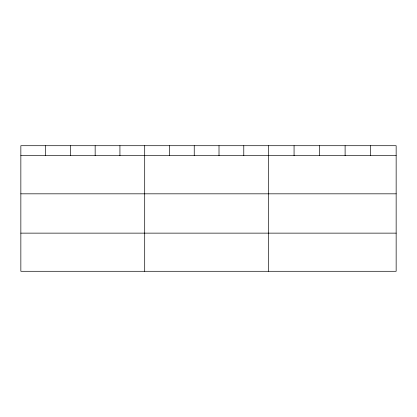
<?xml version="1.0" encoding="UTF-8"?>
<svg xmlns="http://www.w3.org/2000/svg" width="417" height="417" viewBox="0 0 417 417"><rect width="100%" height="100%" fill="white"/><g stroke="black" fill="none" stroke-linecap="round" stroke-linejoin="round"><path stroke-width="0.63" d="M396.15 193.827L396.15 145.71L20.85 145.71L20.85 271.29L396.15 271.29L396.15 193.827L20.85 193.827M20.85 155.677L396.15 155.677M20.85 233.134L396.15 233.134M370.63 145.71L370.63 155.677M345.109 145.71L345.109 155.677M319.589 145.71L319.589 155.677M294.068 145.71L294.068 155.677M268.548 145.71L268.548 271.29M243.778 145.71L243.778 155.677M219.008 145.71L219.008 155.677M194.239 145.71L194.239 155.677M169.469 145.71L169.469 155.677M144.699 145.71L144.699 271.29M119.929 145.71L119.929 155.677M95.159 145.71L95.159 155.677M70.39 145.71L70.39 155.677M45.62 145.71L45.62 155.677"/></g></svg>
